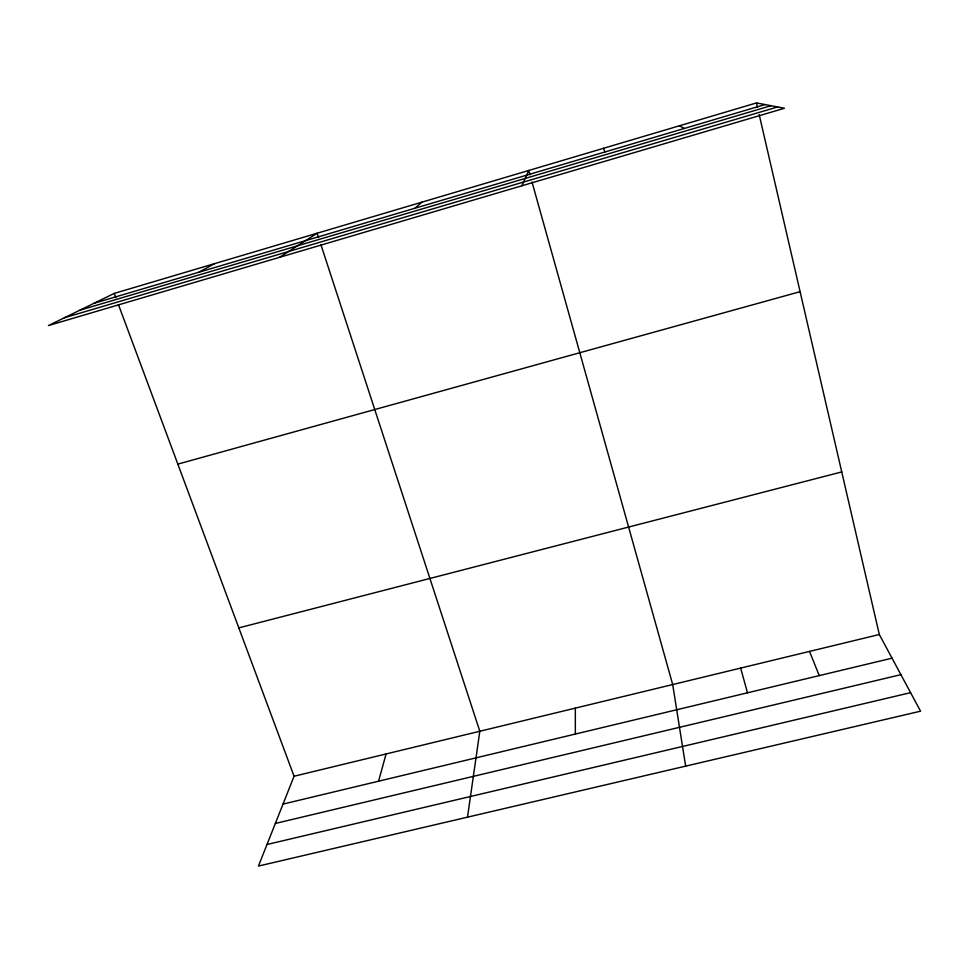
<?xml version="1.0" encoding="UTF-8"?>
<svg xmlns="http://www.w3.org/2000/svg" width="969" height="969" viewBox="0 0 969 969"><rect width="100%" height="100%" fill="white"/><g stroke="black" fill="none" stroke-linecap="round" stroke-linejoin="round"><path stroke-width="1.45" d="M467.506 817.158L479.812 731.268L320.896 244.624M378.576 781.196L386.074 753.967M118.436 304.605L294.067 776.242L258.444 866.068L920.55 711.185L879.307 634.513L759.187 114.596M521.879 185.782L528.783 170.471L530.007 174.82M414.926 208.238L421.866 202.182M279.484 257.342L317.178 233.226L318.571 237.49M198.693 272.289L214.67 263.616M114.257 293.401L48.45 325.56L784.442 108.262L756.498 102.932L114.257 293.401L115.832 297.604M94.054 303.273L765.025 104.555M79.906 310.189L771.021 105.706M64.426 317.747L777.61 106.953M177.836 464.115L800.103 291.681M238.822 627.888L841.746 471.927M294.067 776.242L879.307 634.513M283.021 804.1L892.037 658.169M275.353 823.456L900.916 674.666M267.008 844.496L910.594 692.665M679.463 125.788L684.332 128.453M809.515 651.41L819.253 675.611M603.566 148.293L604.886 151.988M532.029 182.075L672.692 684.55L685.652 766.14M740.655 668.089L747.487 692.799M756.498 102.932L757.504 107.305M575.332 708.133L575.356 734.054"/></g></svg>
